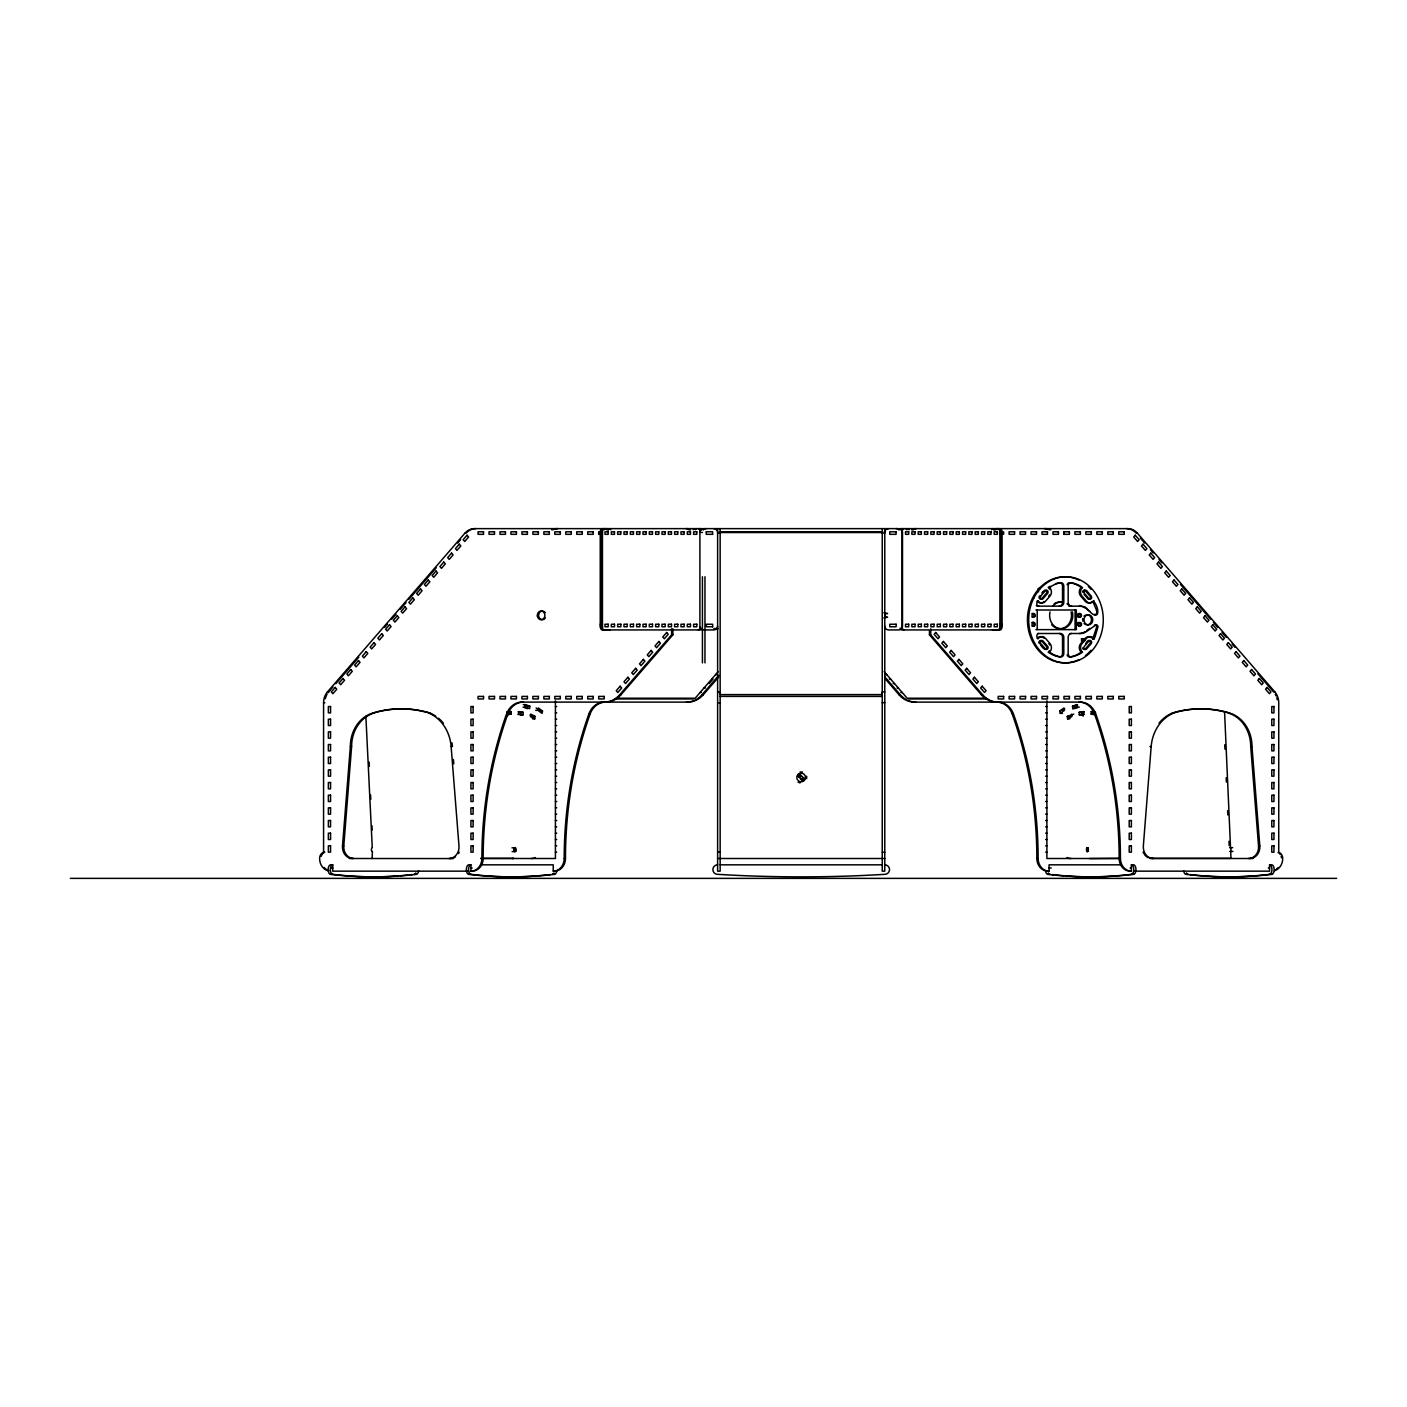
<?xml version="1.0" encoding="UTF-8"?>
<svg xmlns="http://www.w3.org/2000/svg" width="1407" height="1407" viewBox="0 0 1407 1407"><rect width="100%" height="100%" fill="white"/><g stroke="black" fill="none" stroke-linecap="round" stroke-linejoin="round"><path stroke-width="1.5" d="M702.181 628.032A3.781 1.882 90 0 1 700.545 629.931L602.143 629.931A3.799 1.899 -90 0 1 600.244 626.133L600.244 532.426A3.799 1.899 -90 0 1 602.143 528.627M602.829 628.437A3.799 1.899 -90 0 1 602.442 626.133L602.442 532.426A3.799 1.899 -90 0 1 604.342 528.627M523.035 714.862L518.62 714.088L518.726 711.573L523.14 712.347L523.035 714.862L520.836 714.862L520.942 712.347L518.005 711.819M1091.111 714.088L1091.234 711.573L1093.415 711.573L1093.309 714.088L1091.111 714.088L1095.525 714.862M352.401 858.499A11.467 9.937 90 0 1 342.517 845.941L350.343 746.589A34.507 29.881 -90 0 1 372.785 713.032L375.915 712.065A129.813 112.419 -90 0 1 425.565 712.065L429.944 713.032A39.414 34.137 -90 0 1 435.783 716.198M353.667 858.499A11.467 9.937 90 0 1 343.783 845.941L351.609 746.589A34.507 29.881 -90 0 1 374.051 713.032L377.182 712.065A129.813 112.419 -90 0 1 426.831 712.065L429.944 713.032M1249.926 858.499A11.467 9.937 -90 0 0 1259.81 845.941L1251.984 746.589A34.507 29.881 -90 0 0 1229.542 713.032L1226.412 712.065A129.813 112.419 -90 0 0 1176.744 712.065L1173.631 713.032A39.414 34.137 -90 0 0 1151.172 746.554L1143.346 845.976A11.467 9.937 -90 0 0 1153.318 858.499M525.444 704.626L529.806 706.173L529.595 708.671L525.216 707.123L525.444 704.626L523.246 704.626M524.705 705.153L527.607 706.173L527.396 708.671L524.477 707.633M529.999 714.879L532.866 716.409L532.532 718.854L534.73 718.854L535.047 716.409L530.773 714.105L530.439 716.55L534.73 718.854M537.896 710.342L538.336 707.967L542.504 710.992L542.064 713.384L537.896 710.342L535.698 710.342M806.668 778.599L806.668 776.224M718.731 676.908L703.307 694.724A25.203 21.826 -90 0 1 687.742 702.111L521.927 702.111A19.206 16.638 90 0 0 506.678 713.648L506.379 714.439A381.191 330.117 -90 0 0 481.898 858.499A12.663 10.975 -90 0 1 470.923 871.162L472.189 871.162A12.663 10.975 -90 0 0 483.164 858.499A381.191 330.117 -90 0 1 507.646 714.439L507.945 713.648A19.206 16.638 90 0 1 523.193 702.111M671.614 628.771L671.614 634.821L619.731 694.724A25.203 21.826 -90 0 1 604.166 702.111A19.206 16.638 90 0 0 588.988 713.648L588.689 714.439A381.191 330.117 -90 0 0 564.207 858.499A12.663 10.975 -90 0 1 553.232 871.162L554.499 871.162A12.663 10.975 -90 0 0 565.473 858.499A381.191 330.117 -90 0 1 589.955 714.439L590.254 713.648A19.206 16.638 -90 0 1 605.502 702.111A25.203 21.826 -90 0 0 620.997 694.724L672.88 634.821L672.88 628.771M1044.012 601.51A5.698 4.942 -90 0 1 1037.029 601.194L1037.979 600.648L1036.994 602.724A2.357 2.04 -90 0 0 1038.946 606.153M1070.199 633.502L1080.47 633.502A13.525 11.713 -90 0 0 1086.556 631.532L1095.631 625.183A1.794 1.548 -90 0 1 1097.97 626.942L1095.121 636.685L1093.995 638.989L1092.729 638.989L1096.704 626.942A1.794 1.548 -90 0 0 1094.365 625.183M1039.597 595.865L1039.421 596.163A1.829 1.583 -90 0 0 1039.667 598.749M1044.152 638.286A5.698 4.942 -90 0 0 1037.17 638.286L1038.436 638.286A5.698 4.942 -90 0 1 1045.419 638.286L1050.132 643.738A5.698 4.942 -90 0 1 1049.851 651.793L1051.135 653.305A37.62 32.59 -90 0 0 1059.682 656.735L1060.544 656.893A3.359 2.902 -90 0 0 1063.798 653.552L1063.798 637.301A3.799 3.289 -90 0 0 1060.509 633.502L1037.662 633.502M1068.564 605.643A3.799 3.289 -90 0 0 1070.199 606.153L1081.016 606.171A13.472 11.678 -90 0 1 1084.639 607.033L1085.131 607.261A13.472 11.678 -90 0 1 1086.556 608.105C1100.45 624.849 1099.817 607.314 1093.538 601.352A5.698 4.942 -90 0 1 1086.556 601.352L1081.842 595.9A5.698 4.942 -90 0 1 1082.124 587.845L1080.33 586.033A37.62 32.59 -90 0 0 1071.729 582.779L1071.431 582.744A3.219 2.779 -90 0 0 1068.177 586.086L1068.177 602.354A3.799 3.289 -90 0 0 1071.466 606.153M1086.995 641.926L1087.541 641.17A1.829 1.583 -90 0 1 1089.792 640.889A1.829 1.583 -90 0 1 1090.02 643.474L1085.202 649.032A1.829 1.583 -90 0 1 1082.634 647.888M1086.732 642.26L1085.624 643.65M327.725 870.722A12.663 10.975 -90 0 1 319.6 858.499A6.648 5.769 -90 0 1 323.575 852.167L323.575 702.709A15.196 13.173 -90 0 1 327.426 691.963L465.013 533.095A15.284 13.243 90 0 1 474.37 528.627L701.847 528.627A3.799 1.899 -90 0 1 703.183 529.736M328.112 692.684A15.196 13.173 90 0 1 328.693 691.963L333.002 686.985M335.868 683.679L358.803 657.21M384.586 627.416L387.453 624.11M391.762 619.15L396.053 614.191M400.362 609.213L406.078 602.601M408.945 599.294L436.188 567.848M457.68 543.032L460.546 539.725M718.203 671.596L695.146 698.224L616.301 698.224M709.128 683.538L713.015 679.053L711.749 679.053M686.475 702.111A25.203 21.826 -90 0 0 702.04 694.724L718.871 675.29M1041.901 592.963L1043.15 591.608M1043.326 591.45L1044.24 590.606A1.829 1.583 -90 0 1 1046.474 590.887A1.829 1.583 -90 0 1 1046.245 593.473L1041.901 598.485A1.829 1.583 -90 0 1 1040.406 599.136M798.508 776.558L800.302 774.765M798.947 776.998L800.741 775.222M799.405 777.455L801.199 775.662M801.199 779.249L802.975 777.455M801.638 779.689L803.432 777.895M802.096 780.146L803.872 778.352M1082.581 587.475L1080.857 587.845A5.698 4.942 -90 0 0 1080.576 595.9L1085.289 601.352A5.698 4.942 -90 0 0 1092.272 601.352M1059.823 710.992L1063.991 707.967L1064.413 710.342L1060.262 713.384L1059.823 710.992L1064.8 708.97M1086.802 630.477L1089.827 628.349M1048.127 587.475L1049.868 586.332M1093.995 638.989L1093.679 638.461A5.698 4.942 -90 0 0 1086.714 638.127L1081.983 643.579A5.698 4.942 -90 0 0 1081.983 651.634L1079.063 653.604A37.62 32.59 -90 0 1 1070.463 656.858L1070.164 656.911A3.219 2.779 -90 0 1 1067.122 654.976M1082.581 652.162L1080.33 653.604A37.62 32.59 -90 0 1 1071.729 656.858L1071.431 656.911A3.219 2.779 -90 0 1 1068.177 653.569L1068.177 637.301A3.799 3.289 -90 0 1 1071.466 633.502M1072.31 714.879L1069.461 716.409L1069.795 718.854L1067.596 718.854L1067.262 716.409L1073.734 714.105M1067.596 718.854L1071.87 716.55L1071.554 714.105M1072.521 706.173L1076.883 704.626L1077.094 707.123L1072.732 708.671L1072.521 706.173L1077.621 705.153M1072.732 708.671L1077.832 707.633M1158.999 723.18A39.414 34.137 -90 0 1 1172.365 713.032L1175.478 712.065A129.813 112.419 -90 0 1 1225.145 712.065L1229.542 713.032M800.055 771.986L802.43 771.968M506.678 712.347L511.093 711.573L511.198 714.088L506.784 714.862M1079.187 712.347L1083.601 711.573L1083.707 714.088L1079.292 714.862L1079.187 712.347L1084.322 711.819M1079.292 714.862L1084.428 714.351M372.433 851.516L372.099 858.569M514.188 847.841L515.454 847.63L515.63 851.411L514.364 851.64L514.188 847.841L512.007 847.841M512.465 858.569L513.731 858.358L480.842 858.358M1089.352 858.569L1119.128 858.358M1229.894 847.735L1232.708 847.63M1230.052 851.516L1232.884 851.411M602.337 531.793L598.696 531.793L598.696 534.326L602.442 534.326M706.244 531.793L712.628 531.793L712.575 534.326M719.522 531.793L882.805 531.793M1069.426 531.793L1063.921 531.793L1063.921 534.326L1069.426 534.326L1069.408 531.793M702.427 532.409L700.246 532.409A3.781 1.882 90 0 0 698.347 528.627M600.244 532.426L602.442 532.426M720.155 532.532L882.242 532.532M999.638 530.527A3.799 1.899 90 0 1 999.885 532.426L1002.083 532.426L1002.083 626.133A3.799 1.899 90 0 1 1000.184 629.931L901.764 629.931A3.799 1.899 -90 0 1 900.128 628.032M465.013 533.095L466.28 533.095M717.623 533.095L720.155 533.095M882.242 533.095L884.774 533.095M1136.047 533.095L1137.313 533.095L1274.883 691.963A15.196 13.173 -90 0 1 1278.734 702.709L1278.734 852.167A6.648 5.769 -90 0 1 1282.727 858.499A12.663 10.975 -90 0 1 1274.601 870.722M712.628 534.326L706.244 534.326L706.296 531.793M999.885 534.326L1002.083 534.326M1093.995 600.666C1090.548 601.229 1101.505 614.824 1094.382 614.472M1084.955 607.173L1083.372 607.033A13.472 11.678 -90 0 0 1079.749 606.171L1079.222 606.153M1035.939 610.005L1076.355 610.005L1076.355 629.633L1035.939 629.633M883.807 612.836L887.588 613.47L884.897 614.103L884.897 616.635L887.588 617.268L883.807 617.902M1032.439 622.492L1033.705 622.492M600.244 624.233L602.442 624.233M999.885 624.233L1002.083 624.233M600.244 626.133L602.442 626.133M997.985 629.931A3.799 1.899 90 0 0 999.885 626.133L1002.083 626.133M1032.703 626.097L1033.969 626.097M712.628 626.766L706.296 626.766L706.296 624.233L712.628 624.233L712.628 626.766M713.859 628.56L718.238 628.56M703.693 629.931L713.824 629.931A3.799 3.799 0 0 0 717.623 626.133M671.614 634.821L672.88 634.821M929.447 630.793L929.447 634.821L930.713 634.821L982.578 694.724A25.203 21.826 -90 0 0 998.143 702.111A19.206 16.638 90 0 1 1013.339 713.648L1013.638 714.439A381.191 330.117 -90 0 1 1038.12 858.499A12.663 10.975 -90 0 0 1049.077 871.162L1047.81 871.162A12.663 10.975 -90 0 1 1036.853 858.499A381.191 330.117 -90 0 0 1012.372 714.439L1012.073 713.648A19.206 16.638 90 0 0 996.824 702.111M1043.326 648.187L1045.471 649.014A1.829 1.583 -90 0 0 1047.74 648.768A1.829 1.583 -90 0 0 1047.512 646.182L1043.167 641.17A1.829 1.583 -90 0 0 1040.934 640.889A1.829 1.583 -90 0 1 1039.069 642.454M715.618 674.569L716.884 674.569M885.443 674.569L886.709 674.569M889.312 679.053L890.578 679.053M893.199 683.538L894.465 683.538M703.992 688.005L705.259 688.005M897.068 688.005L898.334 688.005M327.426 691.963L328.693 691.963M717.623 691.963L720.155 691.963L720.155 694.601L882.242 694.601L882.242 691.91L884.774 691.963M1274.883 691.963L1273.616 691.963L1257.858 673.76M700.106 692.49L701.372 692.49M900.937 692.49L902.204 692.49M619.731 694.724L620.997 694.724M702.04 694.724L703.307 694.724M884.985 678.526L899.003 694.724L900.269 694.724A25.203 21.826 -90 0 0 915.834 702.111M929.447 634.821L981.312 694.724L982.578 694.724M720.155 696.395L882.242 696.412M986.026 698.224L907.181 698.224L884.124 671.596M614.753 698.945L693.616 698.945M908.711 698.945L987.556 698.945M323.575 702.709L324.841 702.709M717.623 702.709L720.155 702.709M882.242 702.709L884.774 702.709M527.607 706.173L529.806 706.173M555.431 706.543L556.697 706.543M1045.63 706.543L1046.896 706.543M523.035 707.123L525.216 707.123M1077.094 707.123L1079.292 707.123M542.504 710.992L540.306 710.992L536.137 707.967M511.093 711.573L508.894 711.573L509.017 714.088L511.198 714.088M520.942 712.347L523.14 712.347M555.431 712.874L556.697 712.874M1045.63 712.874L1046.896 712.874M372.785 713.032L374.051 713.032M1172.365 713.032L1173.631 713.032M1060.262 713.384L1062.443 713.384M506.678 713.648L507.945 713.648M588.988 713.648L590.254 713.648M1012.073 713.648L1013.339 713.648M1094.382 713.648L1095.947 714.439A381.191 330.117 -90 0 1 1120.429 858.499A12.663 10.975 -90 0 0 1131.386 871.162L1130.12 871.162A12.663 10.975 -90 0 1 1119.163 858.499A381.191 330.117 -90 0 0 1094.681 714.439L1094.382 713.648A19.206 16.638 90 0 0 1079.134 702.111M532.866 716.409L535.047 716.409M1067.262 716.409L1069.461 716.409M555.431 719.206L556.697 719.206M1045.63 719.206L1046.896 719.206M555.431 725.537L556.697 725.537M1045.63 725.537L1046.896 725.537M555.431 731.869L556.697 731.869M1045.63 731.869L1046.896 731.869M555.431 738.2L556.697 738.2M1045.63 738.2L1046.896 738.2M555.431 744.532L556.697 744.532M1045.63 744.532L1046.896 744.532M350.343 746.589L351.609 746.589M428.678 713.032A39.414 34.137 -90 0 1 451.137 746.554L452.403 746.554A39.414 34.137 -90 0 0 451.964 742.861M1149.906 746.554L1151.172 746.554M1228.276 713.032A34.507 29.881 -90 0 1 1250.717 746.589L1251.984 746.589M555.431 750.863L556.697 750.863M1045.63 750.863L1046.896 750.863M555.431 757.195L556.697 757.195M1045.63 757.195L1046.896 757.195M555.431 763.526L556.697 763.526M1045.63 763.526L1046.896 763.526M555.431 769.858L556.697 769.858M1045.63 769.858L1046.896 769.858M555.431 776.189L556.697 776.189M1045.63 776.189L1046.896 776.189M555.431 782.521L556.697 782.521M1045.63 782.521L1046.896 782.521M555.431 788.852L556.697 788.852M1045.63 788.852L1046.896 788.852M555.431 795.184L556.697 795.184M1045.63 795.184L1046.896 795.184M555.431 801.515L556.697 801.515M1045.63 801.515L1046.896 801.515M555.431 807.847L556.697 807.847M1045.63 807.847L1046.896 807.847M555.431 814.178L556.697 814.178M1045.63 814.178L1046.896 814.178M555.431 820.51L556.697 820.51M1045.63 820.51L1046.896 820.51M555.431 826.841L556.697 826.841M1045.63 826.841L1046.896 826.841M555.431 833.173L556.697 833.173M1045.63 833.173L1046.896 833.173M555.431 839.504L556.697 839.504M1045.63 839.504L1046.896 839.504M342.517 845.941L343.783 845.941M555.431 845.836L556.697 845.836M1045.63 845.836L1046.896 845.836M1248.66 858.499A11.467 9.937 -90 0 0 1258.544 845.941L1259.81 845.941M512.166 851.64L515.63 851.411M323.575 852.167L324.841 852.167M555.431 852.167L556.697 852.167M717.623 852.167L720.155 852.167M882.242 852.167L884.774 852.167M1045.63 852.167L1046.896 852.167M1149.836 858.358L1230.984 858.358L1230.685 851.411M349.341 858.499L453.247 858.569M480.807 858.499L555.431 858.499L555.431 700.844M564.207 858.499L565.473 858.499M717.623 858.499L884.774 858.499M1036.853 858.499L1038.12 858.499M1120.429 858.499L1046.896 858.499L1046.896 700.844M1252.969 858.499L1152.052 858.499A11.467 9.937 -90 0 1 1149.326 858.077M468.742 871.162L332.755 871.162L332.755 864.83L330.557 864.83A4.749 2.374 -90 0 0 328.183 869.579A4.749 2.374 -90 0 0 330.557 874.327A1380.267 690.134 90 0 0 398.48 875.875M470.923 871.162L470.923 864.83L468.742 864.83A4.749 2.374 -90 0 0 466.368 869.579A4.749 2.374 -90 0 0 468.742 874.327A1380.267 690.134 90 0 0 536.647 875.875M480.948 864.83L553.232 864.83L553.232 871.162M720.155 864.83L882.242 864.83M1121.361 864.83L1049.077 864.83L1049.077 871.162M1131.386 871.162L1131.386 864.83L1133.585 864.83A4.749 2.374 -90 0 1 1135.959 869.579A4.749 2.374 -90 0 1 1133.585 874.327A1380.267 690.134 -90 0 1 1065.662 875.875M1134.517 871.162L1269.571 871.162L1269.571 864.83L1271.77 864.83A4.749 2.374 -90 0 1 1274.144 869.579A4.749 2.374 -90 0 1 1271.77 874.327A1380.267 690.134 -90 0 1 1203.847 875.875M330.557 867.996L332.755 867.996M470.923 867.996L472.189 867.996M1049.077 867.996L1051.275 867.996M1130.12 867.996L1131.386 867.996M1268.305 867.996L1269.571 867.996M330.557 874.327L332.755 874.327A1380.267 690.134 90 0 0 416.331 874.327A4.749 2.374 -90 0 0 418.618 870.81M416.331 874.327L414.133 874.327A4.749 2.374 -90 0 0 415.821 872.938M468.742 874.327L470.923 874.327A1380.267 690.134 90 0 0 554.499 874.327A4.749 2.374 -90 0 0 556.803 870.81M554.499 874.327L552.318 874.327A4.749 2.374 -90 0 0 553.989 872.938M1045.524 870.81A4.749 2.374 -90 0 0 1047.81 874.327L1050.009 874.327A4.749 2.374 -90 0 1 1048.338 872.938M1047.81 874.327A1380.267 690.134 -90 0 0 1131.386 874.327L1133.585 874.327M1183.692 870.81A4.749 2.374 -90 0 0 1185.995 874.327L1188.194 874.327A4.749 2.374 -90 0 1 1186.506 872.938M1185.995 874.327A1380.267 690.134 90 0 0 1269.571 874.327L1271.77 874.327M70.35 878.373L1336.65 878.373M1033.635 622.474L1034.057 622.545A1.829 1.583 -90 0 1 1034.761 625.623A1.829 1.583 -90 0 1 1032.105 624.796A1.829 1.583 -90 0 1 1034.057 622.545M1091.234 711.573L1095.648 712.347M517.899 714.351L520.836 714.862M800.055 782.925L798.05 782.134M1045.471 649.014L1040.688 643.474A1.829 1.583 -90 0 1 1040.934 640.889M1081.315 587.475L1079.063 586.033A37.62 32.59 90 0 0 1070.463 582.779L1070.164 582.744A3.219 2.779 -90 0 0 1067.122 584.679M1048.127 652.18L1049.868 653.305A37.62 32.59 -90 0 0 1058.416 656.735L1059.278 656.893A3.359 2.902 -90 0 0 1062.531 653.552L1062.531 637.301A3.799 3.289 -90 0 0 1059.242 633.502M1086.802 609.178L1089.827 611.289M1081.315 652.162L1080.717 651.634A5.698 4.942 -90 0 1 1080.717 643.579L1085.448 638.127A5.698 4.942 -90 0 1 1092.412 638.461L1092.729 638.989M1084.093 594.334L1086.679 597.289M1043.079 647.941L1041.901 646.692M1041.76 646.517L1040.582 645.092M1140.338 538.072L1144.647 543.032M1150.381 549.645L1153.248 552.951M1158.981 559.581L1161.848 562.888M1180.473 584.397L1210.565 619.15M1213.432 622.457L1217.723 627.416M1222.032 632.394L1226.324 637.353M1232.057 643.966L1234.924 647.273M884.845 676.908L900.269 694.724M1086.925 597.623L1087.541 598.485A1.829 1.583 -90 0 0 1089.792 598.749A1.829 1.583 -90 0 0 1090.02 596.163L1085.202 590.606A1.829 1.583 -90 0 0 1082.634 591.749M1039.527 643.685L1039.421 643.474A1.829 1.583 -90 0 1 1039.667 640.889M1037.979 600.648L1038.296 601.194A5.698 4.942 -90 0 0 1045.278 601.51L1049.991 596.076A5.698 4.942 -90 0 0 1049.991 588.02L1051.135 586.332A37.62 32.59 90 0 1 1059.682 582.903L1060.561 582.762A3.219 2.779 -90 0 1 1063.798 586.121L1063.798 602.354A3.799 3.289 -90 0 1 1060.509 606.153L1037.68 606.153A2.357 2.04 -90 0 1 1036.326 605.696M1037.979 638.989L1036.994 636.949A2.445 2.111 -90 0 1 1038.929 633.502M1074.702 706.173L1074.93 708.671M1250.717 746.589L1258.544 845.941M453.423 759.534L453.775 763.843M451.137 746.554L458.981 845.976A11.467 9.937 -90 0 1 448.991 858.499M1224.565 711.625L1230.527 847.63M1224.758 744.76L1224.952 749.14M1226.183 777.666L1226.376 782.046M1227.625 810.555L1227.819 814.952M1228.979 841.263L1229.173 845.66M1082.933 711.854L1083.126 716.233M1081.367 712.347L1081.491 714.862M507.311 711.625L507.505 716.022M369.144 762.084L369.338 766.463M370.586 794.99L370.78 799.369M371.94 825.698L372.134 830.077M365.873 716.233L372.257 847.735A1.899 0.95 -90 0 0 371.395 849.635A1.899 0.95 -90 0 0 372.099 851.464M1075.089 610.005L1075.089 629.633M1063.956 531.793L1063.956 534.326M1037.205 610.005L1037.205 629.633M1003.613 531.793L1003.631 534.326M999.885 532.426L999.885 626.133M930.713 628.771L930.713 634.821M884.774 528.627L884.774 871.162L882.242 871.162L882.242 528.627M720.155 528.627L720.155 871.162L717.623 871.162L717.623 528.627M704.96 576.764L704.96 662.873M702.427 576.764L702.427 662.873M1044.24 649.032A1.829 1.583 -90 0 0 1046.474 648.768A1.829 1.583 -90 0 0 1046.245 646.182L1041.901 641.17A1.829 1.583 -90 0 0 1040.406 640.502M1078.993 659.602A43.054 37.285 90 0 1 1027.444 619.819A43.054 37.285 90 0 1 1078.993 580.053M1088.385 586.543A43.054 37.285 90 0 1 1091.093 589.375M1091.093 650.263A43.054 37.285 90 0 1 1085.43 655.627M1078.641 613.487A1.829 1.583 -90 0 1 1080.242 615.334A1.829 1.583 -90 0 1 1078.641 617.163M1077.85 616.917A1.829 1.583 -90 0 1 1077.533 614.032M1077.27 625.236A1.829 1.583 -90 0 1 1078.114 622.597A1.829 1.583 -90 0 1 1080.224 624.005A1.829 1.583 -90 0 1 1078.641 626.15M1031.964 622.545A1.829 1.583 -90 0 1 1033.969 624.321A1.829 1.583 -90 0 1 1031.964 626.097M1031.964 613.558A1.829 1.583 -90 0 1 1033.969 615.334A1.829 1.583 -90 0 1 1031.964 617.11M1085.289 631.532A13.525 11.713 -90 0 1 1079.204 633.502M1055.479 583.747A37.62 32.59 -90 0 1 1058.416 582.903L1059.295 582.762A3.219 2.779 -90 0 1 1062.531 586.121L1062.531 602.354A3.799 3.289 -90 0 1 1059.242 606.153M1083.865 607.261A13.472 11.678 90 0 1 1085.289 608.105M1048.725 588.02A5.698 4.942 -90 0 1 1049.516 589.199M1049.516 594.897A5.698 4.942 -90 0 1 1048.725 596.076M1048.866 643.738A5.698 4.942 -90 0 1 1049.604 644.969M1049.411 650.65A5.698 4.942 -90 0 1 1048.584 651.793M1085.975 614.929A5.065 4.379 -90 0 1 1091.498 619.819A5.065 4.379 -90 0 1 1085.975 624.708M1084.903 624.216A5.065 4.379 -90 0 1 1084.006 623.407M1082.862 621.138A5.065 4.379 -90 0 1 1082.862 618.517M1084.006 616.248A5.065 4.379 -90 0 1 1084.903 615.439M332.755 874.327A4.749 2.374 -90 0 1 330.381 869.579A4.749 2.374 -90 0 1 332.755 864.83M412.392 874.538A1380.267 690.134 90 0 1 400.221 875.734M470.923 874.327A4.749 2.374 -90 0 1 468.549 869.579A4.749 2.374 -90 0 1 470.923 864.83M550.577 874.538A1380.267 690.134 90 0 1 538.389 875.734M1131.386 864.83A4.749 2.374 -90 0 1 1133.761 869.579A4.749 2.374 -90 0 1 1131.386 874.327M1063.921 875.734A1380.267 690.134 -90 0 1 1051.75 874.538M1269.571 864.83A4.749 2.374 -90 0 1 1271.946 869.579A4.749 2.374 -90 0 1 1269.571 874.327M1202.106 875.734A1380.267 690.134 -90 0 1 1189.917 874.538M717.623 864.83A4.749 4.749 0 0 0 712.874 869.579A4.749 4.749 0 0 0 717.623 874.327A1380.267 1380.267 0 0 0 884.774 874.327A4.749 4.749 0 0 0 889.523 869.579A4.749 4.749 0 0 0 884.774 864.83M1230.228 847.788A1.899 0.95 -90 0 1 1230.932 849.635A1.899 0.95 -90 0 1 1230.228 851.464M687.196 528.627A6.332 5.487 -90 0 1 690.538 529.929M552.881 529.788A15.284 13.243 -90 0 1 557.946 528.627M685.93 528.627A6.332 5.487 -90 0 1 689.272 529.929M551.614 529.788A15.284 13.243 -90 0 1 556.68 528.627M535.346 857.549A11.467 9.937 -90 0 1 531.301 858.499M438.492 718.238A39.414 34.137 -90 0 1 443.328 723.18M325.298 698.769A15.196 13.173 90 0 1 325.844 696.887M326.195 695.99A15.196 13.173 90 0 1 327.057 694.267M466.913 532.409A15.284 13.243 -90 0 1 467.581 531.776M468.285 531.195A15.284 13.243 -90 0 1 475.636 528.627M604.887 528.627A6.332 5.487 90 0 1 608.229 529.929M459.227 852.185A11.467 9.937 -90 0 1 458.524 853.557M455.534 856.81A11.467 9.937 -90 0 1 450.258 858.499M328.992 870.722A12.663 10.975 90 0 1 324.067 867.451M321.148 856.441A6.648 5.769 -90 0 1 321.623 855.157M321.957 854.577A6.648 5.769 -90 0 1 324.278 852.413M545.318 612.625A4.362 3.781 -90 0 0 538.617 614.894L538.635 616.037A4.362 3.781 -90 0 0 545.441 617.937M603.621 528.627A6.332 5.487 -90 0 1 606.962 529.929M1045.647 528.627A15.284 13.243 -90 0 1 1050.712 529.788M913.055 529.929A6.332 5.487 90 0 1 916.379 528.627M1071.008 858.499A11.467 9.937 -90 0 1 1066.981 857.549M911.789 529.929A6.332 5.487 -90 0 1 915.113 528.627M1044.381 528.627A15.284 13.243 90 0 1 1049.446 529.788M899.003 694.724A25.203 21.826 -90 0 0 914.568 702.111L1080.4 702.111A19.206 16.638 -90 0 1 1095.648 713.648M1137.313 533.095A15.284 13.243 -90 0 0 1127.957 528.627L900.48 528.627A3.799 1.899 90 0 0 899.143 529.736M995.365 529.929A6.332 5.487 -90 0 1 998.689 528.627M1082.845 642.454A1.829 1.583 -90 0 1 1081.526 640.361A1.829 1.583 -90 0 1 1083.355 638.831A1.829 1.583 -90 0 1 1084.674 640.924M1038.665 591.767A1.829 1.583 -90 0 1 1037.961 589.128A1.829 1.583 -90 0 1 1040.318 588.654M1084.674 590.377A1.829 1.583 -90 0 1 1082.845 591.907M1066.998 603.779A13.384 11.59 -90 0 1 1069.408 605.907M1072.398 611.904A13.384 11.59 -90 0 1 1061.212 628.753A13.384 11.59 -90 0 1 1050.009 611.904M1053.016 605.907A13.384 11.59 -90 0 1 1061.212 601.985M994.098 529.929A6.332 5.487 -90 0 1 997.422 528.627M1126.69 528.627A15.284 13.243 -90 0 1 1134.042 531.195M1134.745 531.776A15.284 13.243 -90 0 1 1135.414 532.409M1275.252 694.267A15.196 13.173 -90 0 1 1276.114 695.99M1276.782 697.819A15.196 13.173 -90 0 1 1277.222 699.736M1278.031 852.413A6.648 5.769 -90 0 1 1280.352 854.577M1281.179 856.441A6.648 5.769 -90 0 1 1281.425 857.795M1278.259 867.451A12.663 10.975 -90 0 1 1275.973 869.456M996.877 702.111A25.203 21.826 -90 0 1 981.312 694.724M1148.024 857.549A11.467 9.937 -90 0 1 1144.665 854.788M1143.803 853.557A11.467 9.937 -90 0 1 1143.1 852.185M1081.262 638.936A1.829 1.583 -90 0 1 1083.32 639.992A1.829 1.583 -90 0 1 1082.405 642.366M1071.132 611.904A13.384 11.59 -90 0 1 1065.732 626.959A13.384 11.59 -90 0 1 1051.75 624.831M1054.142 603.779A13.384 11.59 -90 0 1 1062.936 602.442M991.583 529.736A3.799 1.899 90 0 1 992.92 528.627M997.985 528.627A3.799 1.899 90 0 1 999.322 529.736M992.92 629.931A3.799 1.899 90 0 1 992.199 629.633M995.118 629.931A3.799 1.899 90 0 1 994.38 629.633M1000.184 528.627A3.799 1.899 90 0 1 1002.083 532.426M993.764 529.736A3.799 1.899 90 0 1 995.118 528.627M695.427 529.736A3.799 1.899 -90 0 1 696.782 528.627M699.648 528.627A3.799 1.899 -90 0 1 700.985 529.736M693.246 529.736A3.799 1.899 -90 0 1 694.583 528.627M713.824 528.627A3.799 3.799 0 0 1 717.623 532.426M702.709 629.791A3.799 3.799 0 0 1 699.895 626.133L699.895 532.426A3.799 3.799 0 0 1 703.693 528.627L898.704 528.627A3.799 3.799 0 0 1 902.503 532.426L902.503 626.133A3.799 3.799 0 0 1 898.704 629.931L888.573 629.931A3.799 3.799 0 0 1 884.774 626.133M884.774 532.426A3.799 3.799 0 0 1 888.573 528.627M609.407 528.627A3.799 1.899 -90 0 1 610.744 529.736M604.342 629.931A3.799 1.899 -90 0 1 603.603 629.633M610.128 629.633A3.799 1.899 -90 0 1 609.407 629.931M607.93 629.633A3.799 1.899 -90 0 1 607.208 629.931M607.208 528.627A3.799 1.899 -90 0 1 608.545 529.736M905.545 528.627A3.799 1.899 90 0 1 906.882 529.736M901.324 529.736A3.799 1.899 90 0 1 902.678 528.627M907.744 528.627A3.799 1.899 90 0 1 909.08 529.736M998.882 629.931A3.781 1.882 -90 0 0 1000.764 626.15L1000.764 532.409A3.781 1.882 -90 0 0 998.882 528.627M903.962 629.931A3.799 1.899 -90 0 1 902.063 626.133L902.063 532.426A3.799 1.899 -90 0 1 903.962 528.627M900.427 529.736A3.799 1.899 -90 0 1 901.764 528.627M996.684 528.627A3.781 1.882 -90 0 1 998.02 529.736M997.405 629.633A3.781 1.882 -90 0 1 996.684 629.931M700.229 626.643A3.781 1.882 90 0 1 698.347 629.931M603.427 629.931A3.799 1.899 90 0 1 601.528 626.133L601.528 532.426A3.799 1.899 90 0 1 603.427 528.627M604.271 529.736A3.799 1.899 90 0 1 605.626 528.627M700.545 528.627A3.781 1.882 90 0 1 701.882 529.736M605.626 629.931A3.799 1.899 90 0 1 604.904 629.633M703.588 529.736A3.781 3.781 0 0 1 706.261 528.627M896.101 528.627A3.799 3.799 0 0 1 898.792 529.736M1040.863 595.865L1040.688 596.163A1.829 1.583 -90 0 0 1040.934 598.749A1.829 1.583 -90 0 0 1043.167 598.485L1047.512 593.473A1.829 1.583 -90 0 0 1047.74 590.887A1.829 1.583 -90 0 0 1045.507 590.606L1041.004 595.671M1091.287 643.474L1086.573 648.979A1.829 1.583 -90 0 1 1084.234 648.768A1.829 1.583 -90 0 1 1084.463 646.182L1088.807 641.17A1.829 1.583 -90 0 1 1091.058 640.889A1.829 1.583 -90 0 1 1091.287 643.474M335.218 687.443L331.349 691.91L332.896 693.704L336.783 689.237L335.218 687.443M342.974 678.491L339.105 682.958L340.652 684.752L344.539 680.267L342.974 678.491M350.73 669.521L346.861 674.006L348.408 675.8L352.278 671.315L350.73 669.521M358.486 660.569L354.617 665.054L356.164 666.848L360.034 662.363L358.486 660.569M366.242 651.617L362.373 656.102L363.921 657.896L367.79 653.411L366.242 651.617M373.998 642.665L370.129 647.15L371.677 648.926L375.546 644.459L373.998 642.665M381.754 633.713L377.867 638.198L379.433 639.974L383.302 635.507L381.754 633.713M389.51 624.761L385.624 629.228L387.189 631.022L391.058 626.555L389.51 624.761M397.266 615.809L393.38 620.276L394.927 622.07L398.814 617.603L397.266 615.809M405.023 606.857L401.136 611.324L402.683 613.118L406.57 608.633L405.023 606.857M412.779 597.905L408.892 602.372L410.439 604.166L414.326 599.681L412.779 597.905M420.517 588.935L416.648 593.42L418.196 595.214L422.082 590.729L420.517 588.935M428.273 579.983L424.404 584.468L425.952 586.262L429.839 581.777L428.273 579.983M436.029 571.031L432.16 575.516L433.708 577.31L437.577 572.825L436.029 571.031M443.785 562.079L439.916 566.564L441.464 568.34L445.333 563.873L443.785 562.079M451.541 553.127L447.672 557.612L449.22 559.388L453.089 554.921L451.541 553.127M459.298 544.175L455.428 548.642L456.976 550.436L460.845 545.969L459.298 544.175M467.054 535.223L463.167 539.69L464.732 541.484L468.601 537.017L467.054 535.223M620.118 686.211L616.248 690.696L617.796 692.49L621.683 688.005L620.118 686.211M627.874 677.259L624.005 681.744L625.552 683.538L629.439 679.053L627.874 677.259M635.63 668.307L631.761 672.792L633.308 674.569L637.178 670.101L635.63 668.307M643.386 659.355L639.517 663.84L641.064 665.617L644.934 661.149L643.386 659.355M651.142 650.403L647.273 654.871L648.82 656.664L652.69 652.197L651.142 650.403M658.898 641.451L655.029 645.919L656.577 647.712L660.446 643.245L658.898 641.451M666.654 632.499L662.767 636.966L664.333 638.76L668.202 634.276L666.654 632.499M935.673 632.499L934.125 634.276L937.994 638.76L939.542 636.966L935.673 632.499M943.429 641.451L941.863 643.245L945.75 647.712L947.298 645.919L943.429 641.451M951.185 650.403L949.619 652.197L953.506 656.664L955.054 654.871L951.185 650.403M958.923 659.355L957.376 661.149L961.262 665.617L962.81 663.84L958.923 659.355M966.679 668.307L965.132 670.101L969.018 674.569L970.566 672.792L966.679 668.307M974.435 677.259L972.888 679.053L976.775 683.538L978.322 681.744L974.435 677.259M982.192 686.211L980.644 688.005L984.513 692.49L986.078 690.696L982.192 686.211M1135.273 535.223L1133.725 537.017L1137.595 541.484L1139.142 539.69L1135.273 535.223M1143.029 544.175L1141.464 545.969L1145.351 550.436L1146.898 548.642L1143.029 544.175M1150.785 553.127L1149.22 554.921L1153.107 559.388L1154.655 557.612L1150.785 553.127M1158.524 562.079L1156.976 563.873L1160.863 568.34L1162.411 566.564L1158.524 562.079M1166.28 571.031L1164.732 572.825L1168.619 577.31L1170.167 575.516L1166.28 571.031M1174.036 579.983L1172.488 581.777L1176.375 586.262L1177.923 584.468L1174.036 579.983M1181.792 588.935L1180.244 590.729L1184.114 595.214L1185.679 593.42L1181.792 588.935M1189.548 597.905L1188 599.681L1191.87 604.166L1193.435 602.372L1189.548 597.905M1197.304 606.857L1195.757 608.633L1199.626 613.118L1201.173 611.324L1197.304 606.857M1205.06 615.809L1203.513 617.603L1207.382 622.07L1208.93 620.276L1205.06 615.809M1212.816 624.761L1211.269 626.555L1215.138 631.022L1216.686 629.228L1212.816 624.761M1220.572 633.713L1219.025 635.507L1222.894 639.974L1224.442 638.198L1220.572 633.713M1228.329 642.665L1226.763 644.459L1230.65 648.926L1232.198 647.15L1228.329 642.665M1236.085 651.617L1234.519 653.411L1238.406 657.896L1239.954 656.102L1236.085 651.617M1243.823 660.569L1242.275 662.363L1246.162 666.848L1247.71 665.054L1243.823 660.569M1251.579 669.521L1250.032 671.315L1253.918 675.8L1255.466 674.006L1251.579 669.521M1259.335 678.491L1257.788 680.267L1261.674 684.752L1263.222 682.958L1259.335 678.491M1267.091 687.443L1265.544 689.237L1269.413 693.704L1270.978 691.91L1267.091 687.443M799.405 773.868L797.611 775.662L802.975 781.026L804.769 779.249L799.405 773.868M1087.963 847.63L1086.696 847.841L1086.855 851.64L1088.121 851.411L1087.963 847.63M801.462 773.094L800.319 773.164A4.362 4.362 0 0 0 800.935 781.817L802.06 781.729A4.362 4.362 0 0 0 801.462 773.094M483.533 531.793L478.063 531.793L478.063 534.326L483.533 534.326L483.533 531.793M494.508 531.793L489.02 531.793L489.02 534.326L494.508 534.326L494.508 531.793M505.465 531.793L499.995 531.793L499.995 534.326L505.465 534.326L505.465 531.793M516.439 531.793L510.952 531.793L510.952 534.326L516.439 534.326L516.439 531.793M527.414 531.793L521.927 531.793L521.927 534.326L527.414 534.326L527.414 531.793M538.371 531.793L532.884 531.793L532.884 534.326L538.371 534.326L538.371 531.793M549.346 531.793L543.858 531.793L543.858 534.326L549.346 534.326L549.346 531.793M560.303 531.793L554.815 531.793L554.815 534.326L560.303 534.326L560.303 531.793M571.277 531.793L565.79 531.793L565.79 534.326L571.277 534.326L571.277 531.793M582.234 531.793L576.747 531.793L576.747 534.326L582.234 534.326L582.234 531.793M593.209 531.793L587.721 531.793L587.721 534.326L593.209 534.326L593.209 531.793M608.158 531.793L604.992 531.793L604.992 534.326L608.158 534.326L608.158 531.793M614.49 531.793L611.324 531.793L611.324 534.326L614.49 534.326L614.49 531.793M620.821 531.793L617.655 531.793L617.655 534.326L620.821 534.326L620.821 531.793M627.153 531.793L623.987 531.793L623.987 534.326L627.153 534.326L627.153 531.793M633.484 531.793L630.318 531.793L630.318 534.326L633.484 534.326L633.484 531.793M639.816 531.793L636.65 531.793L636.65 534.326L639.816 534.326L639.816 531.793M646.147 531.793L642.981 531.793L642.981 534.326L646.147 534.326L646.147 531.793M652.479 531.793L649.313 531.793L649.313 534.326L652.479 534.326L652.479 531.793M658.81 531.793L655.644 531.793L655.644 534.326L658.81 534.326L658.81 531.793M665.142 531.793L661.976 531.793L661.976 534.326L665.142 534.326L665.142 531.793M671.473 531.793L668.307 531.793L668.307 534.326L671.473 534.326L671.473 531.793M677.805 531.793L674.639 531.793L674.639 534.326L677.805 534.326L677.805 531.793M684.136 531.793L680.97 531.793L680.97 534.326L684.136 534.326L684.136 531.793M690.468 531.793L687.302 531.793L687.302 534.326L690.468 534.326L690.468 531.793M696.799 531.793L693.633 531.793L693.633 534.326L696.799 534.326L696.799 531.793M896.083 531.793L889.752 531.793L889.752 534.326L896.083 534.326L896.083 531.793M908.693 531.793L905.528 531.793L905.528 534.326L908.693 534.326L908.693 531.793M915.025 531.793L911.859 531.793L911.859 534.326L915.025 534.326L915.025 531.793M921.356 531.793L918.191 531.793L918.191 534.326L921.356 534.326L921.356 531.793M927.688 531.793L924.522 531.793L924.522 534.326L927.688 534.326L927.688 531.793M934.019 531.793L930.854 531.793L930.854 534.326L934.019 534.326L934.019 531.793M940.351 531.793L937.185 531.793L937.185 534.326L940.351 534.326L940.351 531.793M946.682 531.793L943.517 531.793L943.517 534.326L946.682 534.326L946.682 531.793M953.014 531.793L949.848 531.793L949.848 534.326L953.014 534.326L953.014 531.793M959.345 531.793L956.18 531.793L956.18 534.326L959.345 534.326L959.345 531.793M965.677 531.793L962.511 531.793L962.511 534.326L965.677 534.326L965.677 531.793M972.008 531.793L968.843 531.793L968.843 534.326L972.008 534.326L972.008 531.793M978.34 531.793L975.174 531.793L975.174 534.326L978.34 534.326L978.34 531.793M984.671 531.793L981.506 531.793L981.506 534.326L984.671 534.326L984.671 531.793M991.003 531.793L987.837 531.793L987.837 534.326L991.003 534.326L991.003 531.793M997.334 531.793L994.169 531.793L994.169 534.326L997.334 534.326L997.334 531.793M1014.605 531.793L1009.1 531.793L1009.118 534.326L1014.605 534.326L1014.57 531.793M1025.562 531.793L1020.057 531.793L1020.075 534.326L1025.562 534.326L1025.545 531.793M1036.537 531.793L1031.032 531.793L1031.05 534.326L1036.537 534.326L1036.519 531.793M1047.494 531.793L1041.989 531.793L1042.007 534.326L1047.494 534.326L1047.476 531.793M1058.469 531.793L1052.964 531.793L1052.981 534.326L1058.469 534.326L1058.451 531.793M1080.4 531.793L1074.895 531.793L1074.913 534.326L1080.4 534.326L1080.383 531.793M1091.357 531.793L1085.852 531.793L1085.887 534.326L1091.357 534.326L1091.34 531.793M1102.332 531.793L1096.827 531.793L1096.844 534.326L1102.332 534.326L1102.314 531.793M1113.289 531.793L1107.801 531.793L1107.819 534.326L1113.289 534.326L1113.271 531.793M1124.263 531.793L1118.758 531.793L1118.776 534.326L1124.263 534.326L1124.246 531.793M608.176 624.233L604.992 624.233L604.992 626.766L608.176 626.766L608.176 624.233M614.507 624.233L611.324 624.233L611.324 626.766L614.507 626.766L614.507 624.233M620.839 624.233L617.655 624.233L617.655 626.766L620.839 626.766L620.839 624.233M627.17 624.233L623.987 624.233L623.987 626.766L627.17 626.766L627.17 624.233M633.502 624.233L630.318 624.233L630.318 626.766L633.502 626.766L633.502 624.233M639.833 624.233L636.65 624.233L636.65 626.766L639.833 626.766L639.833 624.233M646.165 624.233L642.981 624.233L642.981 626.766L646.165 626.766L646.165 624.233M652.496 624.233L649.313 624.233L649.313 626.766L652.496 626.766L652.496 624.233M658.828 624.233L655.644 624.233L655.644 626.766L658.828 626.766L658.828 624.233M665.159 624.233L661.976 624.233L661.976 626.766L665.159 626.766L665.159 624.233M671.491 624.233L668.307 624.233L668.307 626.766L671.491 626.766L671.491 624.233M677.822 624.233L674.639 624.233L674.639 626.766L677.822 626.766L677.822 624.233M684.154 624.233L680.97 624.233L680.97 626.766L684.154 626.766L684.154 624.233M690.485 624.233L687.302 624.233L687.302 626.766L690.485 626.766L690.485 624.233M696.817 624.233L693.633 624.233L693.633 626.766L696.817 626.766L696.817 624.233M896.136 624.233L889.752 624.233L889.804 626.766L896.136 626.766L896.083 624.233M908.693 624.233L905.528 624.233L905.528 626.766L908.693 626.766L908.693 624.233M915.025 624.233L911.859 624.233L911.859 626.766L915.025 626.766L915.025 624.233M921.356 624.233L918.191 624.233L918.191 626.766L921.356 626.766L921.356 624.233M927.688 624.233L924.522 624.233L924.522 626.766L927.688 626.766L927.688 624.233M934.019 624.233L930.854 624.233L930.854 626.766L934.019 626.766L934.019 624.233M940.351 624.233L937.185 624.233L937.185 626.766L940.351 626.766L940.351 624.233M946.682 624.233L943.517 624.233L943.517 626.766L946.682 626.766L946.682 624.233M953.014 624.233L949.848 624.233L949.848 626.766L953.014 626.766L953.014 624.233M959.345 624.233L956.18 624.233L956.18 626.766L959.345 626.766L959.345 624.233M965.677 624.233L962.511 624.233L962.511 626.766L965.677 626.766L965.677 624.233M972.008 624.233L968.843 624.233L968.843 626.766L972.008 626.766L972.008 624.233M978.34 624.233L975.174 624.233L975.174 626.766L978.34 626.766L978.34 624.233M984.671 624.233L981.506 624.233L981.506 626.766L984.671 626.766L984.671 624.233M991.003 624.233L987.837 624.233L987.837 626.766L991.003 626.766L991.003 624.233M997.334 624.233L994.169 624.233L994.169 626.766L997.334 626.766L997.334 624.233M483.533 696.412L478.063 696.412L478.063 698.945L483.533 698.945L483.533 696.412M494.508 696.412L489.02 696.412L489.02 698.945L494.508 698.945L494.508 696.412M505.465 696.412L499.995 696.412L499.995 698.945L505.465 698.945L505.465 696.412M516.439 696.412L510.952 696.412L510.952 698.945L516.439 698.945L516.439 696.412M527.414 696.412L521.927 696.412L521.927 698.945L527.414 698.945L527.414 696.412M538.371 696.412L532.884 696.412L532.884 698.945L538.371 698.945L538.371 696.412M549.346 696.412L543.858 696.412L543.858 698.945L549.346 698.945L549.346 696.412M560.303 696.412L554.815 696.412L554.815 698.945L560.303 698.945L560.303 696.412M571.277 696.412L565.79 696.412L565.79 698.945L571.277 698.945L571.277 696.412M582.234 696.412L576.747 696.412L576.747 698.945L582.234 698.945L582.234 696.412M593.209 696.412L587.721 696.412L587.721 698.945L593.209 698.945L593.209 696.412M604.166 696.412L598.696 696.412L598.696 698.945L604.166 698.945L604.166 696.412M1003.631 696.412L998.143 696.412L998.143 698.945L1003.631 698.945L1003.631 696.412M1014.605 696.412L1009.118 696.412L1009.118 698.945L1014.605 698.945L1014.605 696.412M1025.562 696.412L1020.075 696.412L1020.075 698.945L1025.562 698.945L1025.562 696.412M1036.537 696.412L1031.05 696.412L1031.05 698.945L1036.537 698.945L1036.537 696.412M1047.494 696.412L1042.007 696.412L1042.007 698.945L1047.494 698.945L1047.494 696.412M1058.469 696.412L1052.981 696.412L1052.981 698.945L1058.469 698.945L1058.469 696.412M1069.426 696.412L1063.956 696.412L1063.956 698.945L1069.426 698.945L1069.426 696.412M1080.4 696.412L1074.913 696.412L1074.913 698.945L1080.4 698.945L1080.4 696.412M1091.357 696.412L1085.887 696.412L1085.887 698.945L1091.357 698.945L1091.357 696.412M1102.332 696.412L1096.844 696.412L1096.844 698.945L1102.332 698.945L1102.332 696.412M1113.289 696.412L1107.819 696.412L1107.819 698.945L1113.289 698.945L1113.289 696.412M1124.263 696.412L1118.776 696.412L1118.776 698.945L1124.263 698.945L1124.263 696.412M330.557 706.543L328.359 706.543L328.359 712.874L330.557 712.874L330.557 706.543M473.121 706.543L470.923 706.543L470.923 712.874L473.121 712.874L473.121 706.543M1131.386 706.543L1129.205 706.543L1129.205 712.874L1131.386 712.874L1131.386 706.543M1273.951 706.543L1271.77 706.543L1271.77 712.874L1273.951 712.874L1273.951 706.543M330.557 719.206L328.359 719.206L328.359 725.537L330.557 725.537L330.557 719.206M473.121 719.206L470.923 719.206L470.923 725.537L473.121 725.537L473.121 719.206M1131.386 719.206L1129.205 719.206L1129.205 725.537L1131.386 725.537L1131.386 719.206M1273.951 719.206L1271.77 719.206L1271.77 725.537L1273.951 725.537L1273.951 719.206M330.557 731.869L328.359 731.869L328.359 738.2L330.557 738.2L330.557 731.869M473.121 731.869L470.923 731.869L470.923 738.2L473.121 738.2L473.121 731.869M1131.386 731.869L1129.205 731.869L1129.205 738.2L1131.386 738.2L1131.386 731.869M1273.951 731.869L1271.77 731.869L1271.77 738.2L1273.951 738.2L1273.951 731.869M330.557 744.532L328.359 744.532L328.359 750.863L330.557 750.863L330.557 744.532M473.121 744.532L470.923 744.532L470.923 750.863L473.121 750.863L473.121 744.532M1131.386 744.532L1129.205 744.532L1129.205 750.863L1131.386 750.863L1131.386 744.532M1273.951 744.532L1271.77 744.532L1271.77 750.863L1273.951 750.863L1273.951 744.532M330.557 757.195L328.359 757.195L328.359 763.526L330.557 763.526L330.557 757.195M473.121 757.195L470.923 757.195L470.923 763.526L473.121 763.526L473.121 757.195M1131.386 757.195L1129.205 757.195L1129.205 763.526L1131.386 763.526L1131.386 757.195M1273.951 757.195L1271.77 757.195L1271.77 763.526L1273.951 763.526L1273.951 757.195M330.557 769.858L328.359 769.858L328.359 776.189L330.557 776.189L330.557 769.858M473.121 769.858L470.923 769.858L470.923 776.189L473.121 776.189L473.121 769.858M1131.386 769.858L1129.205 769.858L1129.205 776.189L1131.386 776.189L1131.386 769.858M1273.951 769.858L1271.77 769.858L1271.77 776.189L1273.951 776.189L1273.951 769.858M330.557 782.521L328.359 782.521L328.359 788.852L330.557 788.852L330.557 782.521M473.121 782.521L470.923 782.521L470.923 788.852L473.121 788.852L473.121 782.521M1131.386 782.521L1129.205 782.521L1129.205 788.852L1131.386 788.852L1131.386 782.521M1273.951 782.521L1271.77 782.521L1271.77 788.852L1273.951 788.852L1273.951 782.521M330.557 795.184L328.359 795.184L328.359 801.515L330.557 801.515L330.557 795.184M473.121 795.184L470.923 795.184L470.923 801.515L473.121 801.515L473.121 795.184M1131.386 795.184L1129.205 795.184L1129.205 801.515L1131.386 801.515L1131.386 795.184M1273.951 795.184L1271.77 795.184L1271.77 801.515L1273.951 801.515L1273.951 795.184M330.557 807.847L328.359 807.847L328.359 814.178L330.557 814.178L330.557 807.847M473.121 807.847L470.923 807.847L470.923 814.178L473.121 814.178L473.121 807.847M1131.386 807.847L1129.205 807.847L1129.205 814.178L1131.386 814.178L1131.386 807.847M1273.951 807.847L1271.77 807.847L1271.77 814.178L1273.951 814.178L1273.951 807.847M330.557 820.51L328.359 820.51L328.359 826.841L330.557 826.841L330.557 820.51M473.121 820.51L470.923 820.51L470.923 826.841L473.121 826.841L473.121 820.51M1131.386 820.51L1129.205 820.51L1129.205 826.841L1131.386 826.841L1131.386 820.51M1273.951 820.51L1271.77 820.51L1271.77 826.841L1273.951 826.841L1273.951 820.51M330.557 833.173L328.359 833.173L328.359 839.504L330.557 839.504L330.557 833.173M473.121 833.173L470.923 833.173L470.923 839.504L473.121 839.504L473.121 833.173M1131.386 833.173L1129.205 833.173L1129.205 839.504L1131.386 839.504L1131.386 833.173M1273.951 833.173L1271.77 833.173L1271.77 839.504L1273.951 839.504L1273.951 833.173M330.557 845.836L328.359 845.836L328.359 852.167L330.557 852.167L330.557 845.836M473.121 845.836L470.923 845.836L470.923 852.167L473.121 852.167L473.121 845.836M1131.386 845.836L1129.205 845.836L1129.205 852.167L1131.386 852.167L1131.386 845.836M1273.951 845.836L1271.77 845.836L1271.77 852.167L1273.951 852.167L1273.951 845.836M1086.573 590.659L1086.468 590.606A1.829 1.583 -90 0 0 1084.234 590.887A1.829 1.583 -90 0 0 1084.463 593.473L1088.807 598.485A1.829 1.583 -90 0 0 1091.058 598.749A1.829 1.583 -90 0 0 1091.287 596.163L1086.573 590.659M537.368 616.037L537.351 614.894A4.362 3.781 -90 0 1 543.067 611.623A4.362 3.781 -90 0 1 543.225 618.992A4.362 3.781 -90 0 1 537.368 616.037M1033.705 598.292A43.054 37.285 90 0 0 1065.978 662.873A43.054 37.285 90 0 0 1098.287 598.292A43.054 37.285 90 0 0 1033.705 598.292M1081.033 616.635A1.829 1.583 -90 0 0 1080.33 613.558A1.829 1.583 -90 0 0 1078.378 615.809A1.829 1.583 -90 0 0 1081.033 616.635M1081.297 625.236A1.829 1.583 -90 0 0 1079.908 622.474A1.829 1.583 -90 0 0 1078.536 625.236A1.829 1.583 -90 0 0 1081.297 625.236M1035.007 616.248A1.829 1.583 -90 0 0 1033.635 613.487A1.829 1.583 -90 0 0 1032.263 616.248A1.829 1.583 -90 0 0 1035.007 616.248M1091.48 623.407A5.065 4.379 -90 0 0 1089.51 614.929A5.065 4.379 -90 0 0 1084.129 621.138A5.065 4.379 -90 0 0 1091.48 623.407M515.578 850.971A1.899 0.95 -90 0 0 515.155 847.788A1.899 0.95 -90 0 0 513.995 850.127A1.899 0.95 -90 0 0 515.578 850.971M1088.086 850.971A1.899 0.95 -90 0 0 1087.664 847.788A1.899 0.95 -90 0 0 1086.485 850.127A1.899 0.95 -90 0 0 1088.086 850.971"/></g></svg>
